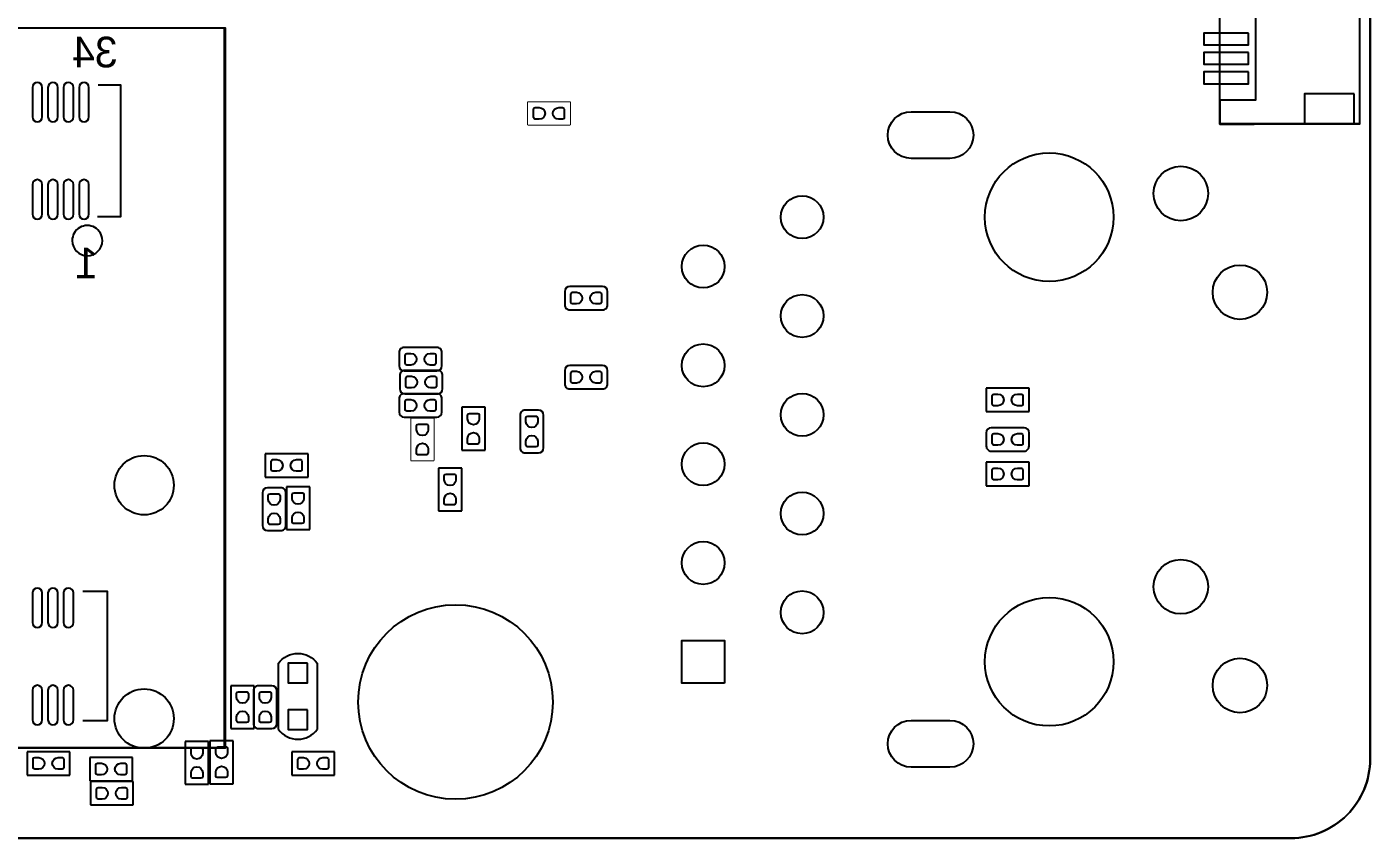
# Model space of a CAD drawing. Extents: x -19.8 to 77.6, y -11.3 to 44.7.
# Drawn here: x 43.13 to 77.64, y -11.27 to 9.59 of the extents above; entities that cross this region are included whole.
import ezdxf

# ---------------------------------------------------------------- set-up
doc = ezdxf.new("R2010")
doc.units = 0
for name, color, linetype in [('BG_OUTLINE', 1, 'CONTINUOUS'), ('BG_SILKSCREEN_BOTTOM', 1, 'CONTINUOUS'), ('PG_ASSEMBLY_BOTTOM', 12, 'CONTINUOUS'), ('PG_SILKSCREEN_BOTTOM', 7, 'CONTINUOUS'), ('PIN_BOTTOM', 52, 'CONTINUOUS')]:
    doc.layers.add(name, color=color, linetype=linetype)

msp = doc.modelspace()

# ---------------------------------------------------------------- linework, layer by layer
at = {"layer": 'BG_OUTLINE'}
msp.add_lwpolyline([(41.17594, 44.732905), (75.607393, 44.732905, -0.414214), (77.639393, 42.700905), (77.639393, -9.23511, -0.414214), (75.607393, -11.26711), (-9.325788, -11.26711, -0.414214), (-11.357788, -9.23511), (-11.357788, -4.005275)], format="xyb", dxfattribs=at)
msp.add_lwpolyline([(41.17594, 44.732905), (-9.325788, 44.732905, 0.414214), (-11.357788, 42.700905), (-11.357788, 3.425241, 0.414214), (-10.595788, 2.663241), (-10.089947, 2.663241), (-10.089947, -3.243275), (-10.595788, -3.243275, 0.414214), (-11.357788, -4.005275), (-11.357788, -9.23511, 0.414214), (-9.325788, -11.26711), (75.607393, -11.26711, 0.414214), (77.639393, -9.23511), (77.639393, 42.700905, 0.414214), (75.607393, 44.732905)], format="xyb", close=True, dxfattribs=at)
at = {"layer": 'BG_SILKSCREEN_BOTTOM'}
for points in [[(73.779177, 7.092671), (73.779177, 7.872679)], [(73.779177, 7.092671), (74.662538, 7.092671)]]:
    msp.add_lwpolyline(points, dxfattribs=at)
at = {"layer": 'PG_ASSEMBLY_BOTTOM'}
msp.add_lwpolyline([(73.779177, 23.964367), (77.363777, 23.964367), (77.363777, 7.092671), (73.779177, 7.092671)], close=True, dxfattribs=at)
for points in [[(48.208209, 9.554693), (34.728201, 9.554693), (34.728201, -6.935191), (36.728095, -8.935187), (48.208209, -8.935187), (48.208209, 9.554693)], [(56.94713, 2.789453), (56.94713, 2.443251)], [(57.92023, 2.916453), (57.07413, 2.916453)], [(58.04723, 2.443251), (58.04723, 2.789453)], [(57.07413, 2.316251), (57.92023, 2.316251)], [(52.690624, 1.219886), (52.690624, 0.873684)], [(53.663723, 1.346886), (52.817624, 1.346886)], [(53.790723, 0.873684), (53.790723, 1.219886)], [(52.817624, 0.746684), (53.663723, 0.746684)], [(53.681757, 0.757098), (52.835658, 0.757098)], [(56.94713, 0.757453), (56.94713, 0.411251)], [(57.92023, 0.884453), (57.07413, 0.884453)], [(58.04723, 0.411251), (58.04723, 0.757453)], [(52.708658, 0.630098), (52.708658, 0.283896)], [(53.808757, 0.283896), (53.808757, 0.630098)], [(52.690624, 0.031166), (52.690624, -0.315036)], [(53.663723, 0.158166), (52.817624, 0.158166)], [(52.835658, 0.156896), (53.681757, 0.156896)], [(53.790723, -0.315036), (53.790723, 0.031166)], [(57.07413, 0.284251), (57.92023, 0.284251)], [(67.77609, 0.299999), (67.77609, -0.299999)], [(68.87591, 0.299999), (67.77609, 0.299999)], [(68.87591, -0.299999), (68.87591, 0.299999)], [(54.299434, -0.189738), (54.299434, -1.289558)], [(54.899433, -0.189738), (54.299434, -0.189738)], [(54.899433, -1.289558), (54.899433, -0.189738)], [(56.273319, -0.262357), (55.927117, -0.262357)], [(67.77609, -0.299999), (68.87591, -0.299999)], [(52.817624, -0.442036), (53.663723, -0.442036)], [(55.800117, -0.389357), (55.800117, -1.235456)], [(56.400319, -1.235456), (56.400319, -0.389357)], [(67.775811, -0.843001), (67.775811, -1.189203)], [(68.74891, -0.716001), (67.902811, -0.716001)], [(68.87591, -1.189203), (68.87591, -0.843001)], [(54.299434, -1.289558), (54.899433, -1.289558)], [(55.927117, -1.362456), (56.273319, -1.362456)], [(67.902811, -1.316203), (68.74891, -1.316203)], [(49.250854, -1.385545), (49.250854, -1.985543)], [(50.350674, -1.385545), (49.250854, -1.385545)], [(50.350674, -1.985543), (50.350674, -1.385545)], [(67.77609, -1.605001), (67.77609, -2.204999)], [(68.87591, -1.605001), (67.77609, -1.605001)], [(68.87591, -2.204999), (68.87591, -1.605001)], [(49.250854, -1.985543), (50.350674, -1.985543)], [(54.300653, -1.75133), (53.700655, -1.75133)], [(53.700655, -1.75133), (53.700655, -2.85115)], [(54.300653, -2.85115), (54.300653, -1.75133)], [(49.180217, -2.385568), (49.180217, -3.231667)], [(49.653419, -2.258568), (49.307217, -2.258568)], [(49.780419, -3.231667), (49.780419, -2.385568)], [(49.793373, -2.233168), (49.793373, -3.332988)], [(50.393371, -2.233168), (49.793373, -2.233168)], [(50.393371, -3.332988), (50.393371, -2.233168)], [(67.77609, -2.204999), (68.87591, -2.204999)], [(53.700655, -2.85115), (54.300653, -2.85115)], [(49.307217, -3.358667), (49.653419, -3.358667)], [(49.793373, -3.332988), (50.393371, -3.332988)], [(49.588801, -8.470011), (49.588801, -6.769989)], [(50.588799, -6.769989), (50.588799, -8.470011)], [(48.366401, -7.34949), (48.366401, -8.44931)], [(48.966399, -7.34949), (48.366401, -7.34949)], [(48.950397, -7.476211), (48.950397, -8.32231)], [(48.966399, -8.44931), (48.966399, -7.34949)], [(49.423599, -7.349211), (49.077397, -7.349211)], [(49.550599, -8.32231), (49.550599, -7.476211)], [(48.366401, -8.44931), (48.966399, -8.44931)], [(49.077397, -8.44931), (49.423599, -8.44931)], [(47.193429, -8.783574), (47.193429, -9.883394)], [(47.793427, -8.783574), (47.193429, -8.783574)], [(47.793427, -9.883394), (47.793427, -8.783574)], [(47.830207, -8.767826), (47.830207, -9.867646)], [(48.430205, -8.767826), (47.830207, -8.767826)], [(48.430205, -9.867646), (48.430205, -8.767826)], [(43.129962, -9.044915), (43.129962, -9.644913)], [(44.229782, -9.044915), (43.129962, -9.044915)], [(44.229782, -9.644913), (44.229782, -9.044915)], [(44.740322, -9.192235), (44.740322, -9.792233)], [(45.840142, -9.192235), (44.740322, -9.192235)], [(45.840142, -9.792233), (45.840142, -9.192235)], [(49.931828, -9.047201), (49.931828, -9.647199)], [(51.031648, -9.047201), (49.931828, -9.047201)], [(51.031648, -9.647199), (51.031648, -9.047201)], [(43.129962, -9.644913), (44.229782, -9.644913)], [(49.931828, -9.647199), (51.031648, -9.647199)], [(44.740322, -9.792233), (45.840142, -9.792233)], [(44.759626, -9.814027), (44.759626, -10.414025)], [(45.859446, -9.814027), (44.759626, -9.814027)], [(45.859446, -10.414025), (45.859446, -9.814027)], [(47.193429, -9.883394), (47.793427, -9.883394)], [(47.830207, -9.867646), (48.430205, -9.867646)], [(44.759626, -10.414025), (45.859446, -10.414025)]]:
    msp.add_lwpolyline(points, dxfattribs=at)
at = {"layer": 'PG_ASSEMBLY_BOTTOM', "const_width": 0.0254}
for points in [[(55.99049, 7.665999), (55.99049, 7.066001)], [(57.09031, 7.665999), (55.99049, 7.665999)], [(57.09031, 7.066001), (57.09031, 7.665999)], [(55.99049, 7.066001), (57.09031, 7.066001)], [(52.989201, -0.46609), (52.989201, -1.56591)], [(53.589199, -0.46609), (52.989201, -0.46609)], [(53.589199, -1.56591), (53.589199, -0.46609)], [(52.989201, -1.56591), (53.589199, -1.56591)]]:
    msp.add_lwpolyline(points, dxfattribs=at)
at = {"layer": 'PG_ASSEMBLY_BOTTOM'}
for points in [[(57.07413, 2.916453, 0.414135), (56.94713, 2.789453)], [(58.04723, 2.789453, 0.414174), (57.92023, 2.916453)], [(56.94713, 2.443251, 0.414214), (57.07413, 2.316251)], [(57.92023, 2.316251, 0.414253), (58.04723, 2.443251)], [(52.817624, 1.346886, 0.414253), (52.690624, 1.219886)], [(53.790723, 1.219886, 0.414214), (53.663723, 1.346886)], [(52.690624, 0.873684, 0.414174), (52.817624, 0.746684)], [(52.835658, 0.757098, 0.414253), (52.708658, 0.630098)], [(53.663723, 0.746684, 0.414135), (53.790723, 0.873684)], [(53.808757, 0.630098, 0.414214), (53.681757, 0.757098)], [(57.07413, 0.884453, 0.414135), (56.94713, 0.757453)], [(58.04723, 0.757453, 0.414174), (57.92023, 0.884453)], [(56.94713, 0.411251, 0.414214), (57.07413, 0.284251)], [(57.92023, 0.284251, 0.414253), (58.04723, 0.411251)], [(52.817624, 0.158166, 0.414253), (52.690624, 0.031166)], [(52.708658, 0.283896, 0.414174), (52.835658, 0.156896)], [(53.790723, 0.031166, 0.414214), (53.663723, 0.158166)], [(53.681757, 0.156896, 0.414135), (53.808757, 0.283896)], [(52.690624, -0.315036, 0.414174), (52.817624, -0.442036)], [(53.663723, -0.442036, 0.414135), (53.790723, -0.315036)], [(55.927117, -0.262357, 0.414214), (55.800117, -0.389357)], [(56.400319, -0.389357, 0.414135), (56.273319, -0.262357)], [(67.902811, -0.716001, 0.414135), (67.775811, -0.843001)], [(68.87591, -0.843001, 0.414174), (68.74891, -0.716001)], [(55.800117, -1.235456, 0.414253), (55.927117, -1.362456)], [(56.273319, -1.362456, 0.414174), (56.400319, -1.235456)], [(67.775811, -1.189203, 0.414214), (67.902811, -1.316203)], [(68.74891, -1.316203, 0.414253), (68.87591, -1.189203)], [(49.307217, -2.258568, 0.414174), (49.180217, -2.385568)], [(49.780419, -2.385568, 0.414253), (49.653419, -2.258568)], [(49.180217, -3.231667, 0.414135), (49.307217, -3.358667)], [(49.653419, -3.358667, 0.414214), (49.780419, -3.231667)], [(49.588903, -6.769887, -0.503873), (50.588697, -6.769887)], [(49.077397, -7.349211, 0.414214), (48.950397, -7.476211)], [(49.550599, -7.476211, 0.414135), (49.423599, -7.349211)], [(48.950397, -8.32231, 0.414253), (49.077397, -8.44931)], [(49.423599, -8.44931, 0.414174), (49.550599, -8.32231)], [(49.588903, -8.470113, 0.504928), (50.588697, -8.470113)]]:
    msp.add_lwpolyline(points, format="xyb", dxfattribs=at)
at = {"layer": 'PG_SILKSCREEN_BOTTOM'}
for points in [[(77.363777, 23.964367), (77.363777, 7.099783), (73.782377, 7.099783)], [(73.782377, 23.380167), (74.696777, 23.380167), (74.696777, 7.709383), (73.782377, 7.709383)], [(34.728201, 9.554693), (34.728201, -7.562088), (36.111205, -8.945093), (48.228199, -8.945093), (48.228199, 9.554693), (34.728201, 9.554693)], [(44.938188, 4.714697), (45.538085, 4.714697), (45.538085, 8.094701), (44.958305, 8.094701)], [(73.782377, 7.099783), (73.782377, 7.709383)], [(44.568085, -8.245094), (45.195185, -8.245094), (45.195185, -4.925289), (44.568085, -4.925289)], [(49.588801, -8.470011), (49.588801, -6.769989)], [(50.588799, -6.769989), (50.588799, -8.470011)]]:
    msp.add_lwpolyline(points, dxfattribs=at)
msp.add_lwpolyline([(45.066509, 4.09481, 1), (44.289886, 4.094792, 1)], format="xyb", close=True, dxfattribs=at)
for points in [[(49.588903, -6.769887, -0.503873), (50.588697, -6.769887)], [(49.588903, -8.470113, 0.504928), (50.588697, -8.470113)]]:
    msp.add_lwpolyline(points, format="xyb", dxfattribs=at)
at = {"layer": 'PIN_BOTTOM'}
for points in [[(74.51377, 9.432163), (73.37077, 9.432163), (73.37077, 9.127363), (74.51377, 9.127363)], [(74.51377, 8.932164), (73.37077, 8.932164), (73.37077, 8.627364), (74.51377, 8.627364)], [(74.51377, 8.432165), (73.37077, 8.432165), (73.37077, 8.127365), (74.51377, 8.127365)], [(77.227278, 7.870774), (75.957278, 7.870774), (75.957278, 7.108774), (77.227278, 7.108774)], [(61.05445, -7.282142), (59.95435, -7.282142), (59.95435, -6.182042), (61.05445, -6.182042)], [(50.338736, -6.770065), (49.838864, -6.770065), (49.838864, -7.269937), (50.338736, -7.269937)], [(50.338736, -7.970063), (49.838864, -7.970063), (49.838864, -8.469935), (50.338736, -8.469935)]]:
    msp.add_lwpolyline(points, close=True, dxfattribs=at)
for points in [[(43.522113, 7.273798), (43.522113, 8.035798, 1), (43.268113, 8.035798), (43.268113, 7.273798, 1)], [(43.922188, 7.273798), (43.922188, 8.035798, 1), (43.668188, 8.035798), (43.668188, 7.273798, 1)], [(44.322213, 7.273798), (44.322213, 8.035798, 1), (44.068213, 8.035798), (44.068213, 7.273798, 1)], [(44.722288, 7.273798), (44.722288, 8.035798, 1), (44.468288, 8.035798), (44.468288, 7.273798, 1)], [(56.290261, 7.215911), (56.188661, 7.215911, -0.376179), (56.146167, 7.2644), (56.146167, 7.4803, -0.366061), (56.188661, 7.516089), (56.290261, 7.516089, -0.999182)], [(56.790539, 7.516089), (56.892139, 7.516089, -0.376179), (56.934633, 7.4676), (56.934633, 7.2517, -0.366061), (56.892139, 7.215911), (56.790539, 7.215911, -0.999182)], [(65.844395, 7.407859), (66.844393, 7.407859, -1), (66.844393, 6.207963), (65.844395, 6.207963, -1)], [(43.522113, 4.773701), (43.522113, 5.535701, 1), (43.268113, 5.535701), (43.268113, 4.773701, 1)], [(43.922188, 4.773701), (43.922188, 5.535701, 1), (43.668188, 5.535701), (43.668188, 4.773701, 1)], [(44.322213, 4.773701), (44.322213, 5.535701, 1), (44.068213, 5.535701), (44.068213, 4.773701, 1)], [(44.722288, 4.773701), (44.722288, 5.535701, 1), (44.468288, 5.535701), (44.468288, 4.773701, 1)], [(57.24718, 2.466365), (57.14558, 2.466365, -0.376179), (57.103086, 2.514854), (57.103086, 2.730754, -0.366061), (57.14558, 2.766543), (57.24718, 2.766543, -0.999182)], [(57.747459, 2.766543), (57.849059, 2.766543, -0.376179), (57.891553, 2.718054), (57.891553, 2.502154, -0.366061), (57.849059, 2.466365), (57.747459, 2.466365, -0.999182)], [(52.990394, 0.896595), (52.888794, 0.896595, -0.376179), (52.8463, 0.945083), (52.8463, 1.160983, -0.366061), (52.888794, 1.196772), (52.990394, 1.196772, -0.999182)], [(53.490673, 1.196772), (53.592273, 1.196772, -0.376179), (53.634767, 1.148283), (53.634767, 0.932383, -0.366061), (53.592273, 0.896595), (53.490673, 0.896595, -0.999182)], [(57.24718, 0.434365), (57.14558, 0.434365, -0.376179), (57.103086, 0.482854), (57.103086, 0.698754, -0.366061), (57.14558, 0.734543), (57.24718, 0.734543, -0.999182)], [(57.747459, 0.734543), (57.849059, 0.734543, -0.376179), (57.891553, 0.686054), (57.891553, 0.470154, -0.366061), (57.849059, 0.434365), (57.747459, 0.434365, -0.999182)], [(53.008428, 0.306807), (52.906828, 0.306807, -0.376179), (52.864334, 0.355295), (52.864334, 0.571195, -0.366061), (52.906828, 0.606984), (53.008428, 0.606984, -0.999182)], [(53.508707, 0.606984), (53.610307, 0.606984, -0.376179), (53.652801, 0.558495), (53.652801, 0.342595, -0.366061), (53.610307, 0.306807), (53.508707, 0.306807, -0.999182)], [(52.990394, -0.292125), (52.888794, -0.292125, -0.376179), (52.8463, -0.243637), (52.8463, -0.027737, -0.366061), (52.888794, 0.008052), (52.990394, 0.008052, -0.999182)], [(53.490673, 0.008052), (53.592273, 0.008052, -0.376179), (53.634767, -0.040437), (53.634767, -0.256337, -0.366061), (53.592273, -0.292125), (53.490673, -0.292125, -0.999182)], [(68.075861, -0.150089), (67.974261, -0.150089, -0.376179), (67.931767, -0.1016), (67.931767, 0.1143, -0.366061), (67.974261, 0.150089), (68.075861, 0.150089, -0.999182)], [(68.576139, 0.150089), (68.677739, 0.150089, -0.376179), (68.720233, 0.1016), (68.720233, -0.1143, -0.366061), (68.677739, -0.150089), (68.576139, -0.150089, -0.999182)], [(53.139111, -0.765861), (53.139111, -0.664261, -0.376179), (53.1876, -0.621767), (53.4035, -0.621767, -0.366061), (53.439289, -0.664261), (53.439289, -0.765861, -0.999182)], [(54.449345, -0.489509), (54.449345, -0.387909, -0.376179), (54.497834, -0.345415), (54.713734, -0.345415, -0.366061), (54.749522, -0.387909), (54.749522, -0.489509, -0.999182)], [(55.950231, -0.562407), (55.950231, -0.460807, -0.376179), (55.99872, -0.418313), (56.21462, -0.418313, -0.366061), (56.250408, -0.460807), (56.250408, -0.562407, -0.999182)], [(54.749522, -0.989787), (54.749522, -1.091387, -0.376179), (54.701034, -1.133881), (54.485134, -1.133881, -0.366061), (54.449345, -1.091387), (54.449345, -0.989787, -0.999182)], [(56.250408, -1.062685), (56.250408, -1.164285, -0.376179), (56.20192, -1.206779), (55.98602, -1.206779, -0.366061), (55.950231, -1.164285), (55.950231, -1.062685, -0.999182)], [(68.075861, -1.166089), (67.974261, -1.166089, -0.376179), (67.931767, -1.1176), (67.931767, -0.9017, -0.366061), (67.974261, -0.865911), (68.075861, -0.865911, -0.999182)], [(68.576139, -0.865911), (68.677739, -0.865911, -0.376179), (68.720233, -0.9144), (68.720233, -1.1303, -0.366061), (68.677739, -1.166089), (68.576139, -1.166089, -0.999182)], [(53.439289, -1.266139), (53.439289, -1.367739, -0.376179), (53.3908, -1.410233), (53.1749, -1.410233, -0.366061), (53.139111, -1.367739), (53.139111, -1.266139, -0.999182)], [(49.550625, -1.835633), (49.449025, -1.835633, -0.376179), (49.406531, -1.787144), (49.406531, -1.571244, -0.366061), (49.449025, -1.535455), (49.550625, -1.535455, -0.999182)], [(50.050903, -1.535455), (50.152503, -1.535455, -0.376179), (50.194997, -1.583944), (50.194997, -1.799844, -0.366061), (50.152503, -1.835633), (50.050903, -1.835633, -0.999182)], [(53.850565, -2.051101), (53.850565, -1.949501, -0.376179), (53.899054, -1.907007), (54.114954, -1.907007, -0.366061), (54.150743, -1.949501), (54.150743, -2.051101, -0.999182)], [(68.075861, -2.055089), (67.974261, -2.055089, -0.376179), (67.931767, -2.0066), (67.931767, -1.7907, -0.366061), (67.974261, -1.754911), (68.075861, -1.754911, -0.999182)], [(68.576139, -1.754911), (68.677739, -1.754911, -0.376179), (68.720233, -1.8034), (68.720233, -2.0193, -0.366061), (68.677739, -2.055089), (68.576139, -2.055089, -0.999182)], [(49.330127, -2.558339), (49.330127, -2.456739, -0.376179), (49.378616, -2.414245), (49.594516, -2.414245, -0.366061), (49.630305, -2.456739), (49.630305, -2.558339, -0.999182)], [(49.943283, -2.532939), (49.943283, -2.431339, -0.376179), (49.991772, -2.388845), (50.207672, -2.388845, -0.366061), (50.243461, -2.431339), (50.243461, -2.532939, -0.999182)], [(54.150743, -2.551379), (54.150743, -2.652979, -0.376179), (54.102254, -2.695473), (53.886354, -2.695473, -0.366061), (53.850565, -2.652979), (53.850565, -2.551379, -0.999182)], [(49.630305, -3.058617), (49.630305, -3.160217, -0.376179), (49.581816, -3.202711), (49.365916, -3.202711, -0.366061), (49.330127, -3.160217), (49.330127, -3.058617, -0.999182)], [(50.243461, -3.033217), (50.243461, -3.134817, -0.376179), (50.194972, -3.177311), (49.979072, -3.177311, -0.366061), (49.943283, -3.134817), (49.943283, -3.033217, -0.999182)], [(43.522113, -5.726201), (43.522113, -4.964201, 1), (43.268113, -4.964201), (43.268113, -5.726201, 1)], [(43.922188, -5.726201), (43.922188, -4.964201, 1), (43.668188, -4.964201), (43.668188, -5.726201, 1)], [(44.322213, -5.726201), (44.322213, -4.964201, 1), (44.068213, -4.964201), (44.068213, -5.726201, 1)], [(43.522113, -8.226298), (43.522113, -7.464298, 1), (43.268113, -7.464298), (43.268113, -8.226298, 1)], [(43.922188, -8.226298), (43.922188, -7.464298, 1), (43.668188, -7.464298), (43.668188, -8.226298, 1)], [(44.322213, -8.226298), (44.322213, -7.464298, 1), (44.068213, -7.464298), (44.068213, -8.226298, 1)], [(48.516311, -7.649261), (48.516311, -7.547661, -0.376179), (48.5648, -7.505167), (48.7807, -7.505167, -0.366061), (48.816489, -7.547661), (48.816489, -7.649261, -0.999182)], [(49.100511, -7.649261), (49.100511, -7.547661, -0.376179), (49.149, -7.505167), (49.3649, -7.505167, -0.366061), (49.400689, -7.547661), (49.400689, -7.649261, -0.999182)], [(48.816489, -8.149539), (48.816489, -8.251139, -0.376179), (48.768, -8.293633), (48.5521, -8.293633, -0.366061), (48.516311, -8.251139), (48.516311, -8.149539, -0.999182)], [(49.400689, -8.149539), (49.400689, -8.251139, -0.376179), (49.3522, -8.293633), (49.1363, -8.293633, -0.366061), (49.100511, -8.251139), (49.100511, -8.149539, -0.999182)], [(65.844395, -8.242148), (66.844393, -8.242148, -1), (66.844393, -9.442044), (65.844395, -9.442044, -1)], [(47.343339, -9.083345), (47.343339, -8.981745, -0.376179), (47.391828, -8.939251), (47.607728, -8.939251, -0.366061), (47.643517, -8.981745), (47.643517, -9.083345, -0.999182)], [(47.980117, -9.067597), (47.980117, -8.965997, -0.376179), (48.028606, -8.923503), (48.244506, -8.923503, -0.366061), (48.280295, -8.965997), (48.280295, -9.067597, -0.999182)], [(43.429733, -9.495003), (43.328133, -9.495003, -0.376179), (43.285639, -9.446514), (43.285639, -9.230614, -0.366061), (43.328133, -9.194825), (43.429733, -9.194825, -0.999182)], [(43.930011, -9.194825), (44.031611, -9.194825, -0.376179), (44.074105, -9.243314), (44.074105, -9.459214, -0.366061), (44.031611, -9.495003), (43.930011, -9.495003, -0.999182)], [(50.231599, -9.497289), (50.129999, -9.497289, -0.376179), (50.087505, -9.4488), (50.087505, -9.2329, -0.366061), (50.129999, -9.197111), (50.231599, -9.197111, -0.999182)], [(50.731877, -9.197111), (50.833477, -9.197111, -0.376179), (50.875971, -9.2456), (50.875971, -9.4615, -0.366061), (50.833477, -9.497289), (50.731877, -9.497289, -0.999182)], [(45.040093, -9.642323), (44.938493, -9.642323, -0.376179), (44.895999, -9.593834), (44.895999, -9.377934, -0.366061), (44.938493, -9.342145), (45.040093, -9.342145, -0.999182)], [(45.540371, -9.342145), (45.641971, -9.342145, -0.376179), (45.684465, -9.390634), (45.684465, -9.606534, -0.366061), (45.641971, -9.642323), (45.540371, -9.642323, -0.999182)], [(47.643517, -9.583623), (47.643517, -9.685223, -0.376179), (47.595028, -9.727717), (47.379128, -9.727717, -0.366061), (47.343339, -9.685223), (47.343339, -9.583623, -0.999182)], [(48.280295, -9.567875), (48.280295, -9.669475, -0.376179), (48.231806, -9.711969), (48.015906, -9.711969, -0.366061), (47.980117, -9.669475), (47.980117, -9.567875, -0.999182)], [(45.059397, -10.264115), (44.957797, -10.264115, -0.376179), (44.915303, -10.215626), (44.915303, -9.999726, -0.366061), (44.957797, -9.963937), (45.059397, -9.963937, -0.999182)], [(45.559675, -9.963937), (45.661275, -9.963937, -0.376179), (45.703769, -10.012426), (45.703769, -10.228326, -0.366061), (45.661275, -10.264115), (45.559675, -10.264115, -0.999182)]]:
    msp.add_lwpolyline(points, format="xyb", close=True, dxfattribs=at)
for centre, radius in [((69.3944, 4.697908), 1.651), ((72.774404, 5.308016), 0.699999), ((63.0444, 4.697908), 0.55005), ((60.5044, 3.427908), 0.55005), ((74.294289, 2.768016), 0.699999), ((63.0444, 2.157908), 0.55005), ((60.5044, 0.887908), 0.55005), ((63.0444, -0.382092), 0.55005), ((60.5044, -1.652092), 0.55005), ((46.139405, -2.193747), 0.762), ((63.0444, -2.922092), 0.55005), ((60.5044, -4.192092), 0.55005), ((72.774404, -4.8022), 0.699999), ((63.0444, -5.462092), 0.55005), ((69.3944, -6.732092), 1.651), ((54.139389, -7.767091), 2.499995), ((74.294289, -7.3422), 0.699999), ((46.139405, -8.193735), 0.762)]:
    msp.add_circle(centre, radius, dxfattribs=at)

# ---------------------------------------------------------------- texts
at = {"layer": 'BG_SILKSCREEN_BOTTOM', "text_generation_flag": 2}
for s, p in [('34', (45.456856, 8.54964)), ('1', (44.95165, 3.128772))]:
    msp.add_text(s, height=0.7874, dxfattribs=at).set_placement(p)

doc.saveas('drawing.dxf')
